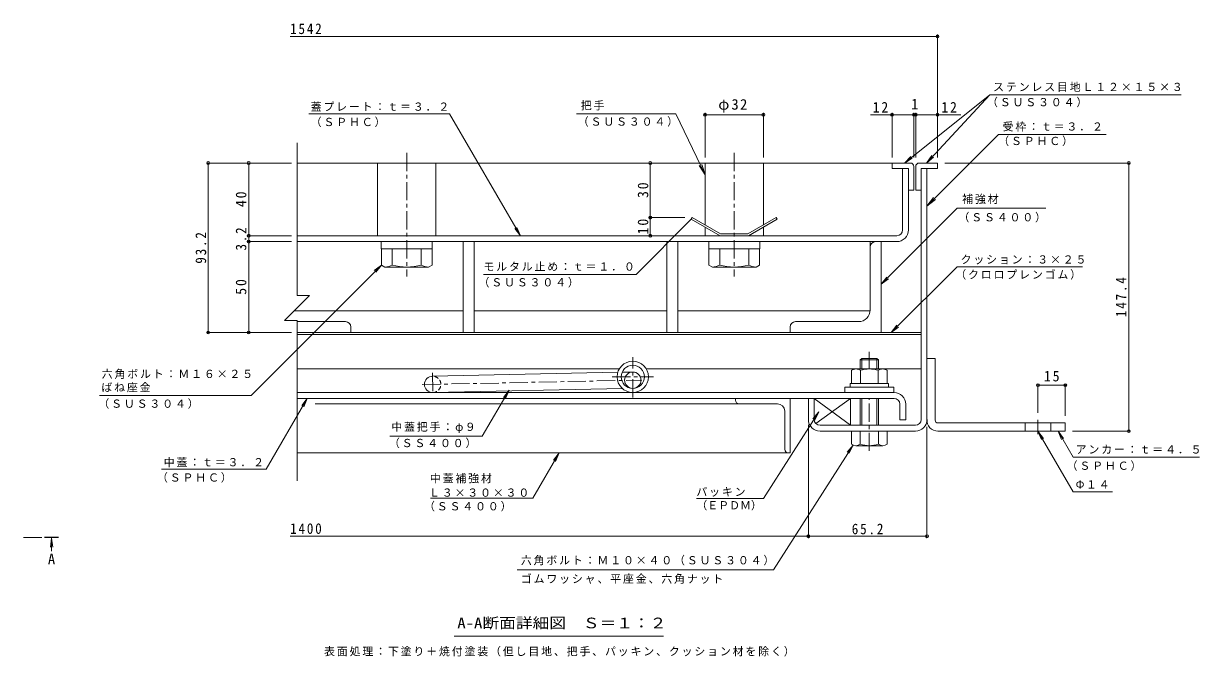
# Model space of a CAD drawing. Units: millimetres on the paper, enlarged 10 times, with parts at other scales. Extents: x -2620 to 2738, y -1962 to 1769.
# Drawn here: x -493 to 2738, y 29 to 1769 of the extents above; entities that cross this region are included whole.
import ezdxf
from ezdxf.enums import TextEntityAlignment as Align

# ---------------------------------------------------------------- set-up
doc = ezdxf.new("R2010")
doc.units = ezdxf.units.MM
doc.header["$LTSCALE"] = 10
doc.header["$PDMODE"] = 32
doc.header["$PDSIZE"] = 8
doc.linetypes.add('CHAIN1', pattern=[8, 5, -1, 1, -1])
doc.linetypes.add('DASHED1', pattern=[1.8, 1.2, -0.6])
for name, color, linetype, lineweight in [('0-2_仕上', 4, 'Continuous', 9), ('0-5_寸法', 7, 'Continuous', 9), ('D-1', 2, 'Continuous', 9), ('D-2', 3, 'Continuous', 9), ('D-3', 4, 'Continuous', 9), ('D-5', 7, 'Continuous', 9), ('D-6', 6, 'Continuous', 9), ('D-7', 5, 'Continuous', 5), ('D-8', 5, 'Continuous', 5), ('D-9', 134, 'Continuous', 5), ('D-A', 3, 'Continuous', 9), ('D-B', 6, 'Continuous', 9), ('D-C', 2, 'Continuous', 9), ('D-E', 3, 'Continuous', 9), ('D-F', 7, 'Continuous', 9)]:
    doc.layers.add(name, color=color, linetype=linetype, lineweight=lineweight)
doc.styles.add('ＭＳ ゴシック', font='')
doc.styles.get('ＭＳ ゴシック').set_extended_font_data('MS Gothic')

msp = doc.modelspace()

# ---------------------------------------------------------------- linework, layer by layer
at = {"layer": '0-2_仕上', "linetype": 'CHAIN1'}
msp.add_line((-493.28, 356.04), (-436.29, 356.04), dxfattribs=at)
at = {"layer": '0-2_仕上'}
for q in [(-419.55, 329.26), (-413.02, 329.26), (-416.29, 318.44)]:
    msp.add_line((-416.29, 354.04), q, dxfattribs=at)
msp.add_solid([(-436.29, 354.04), (-436.29, 358.04), (-396.29, 354.04), (-396.29, 358.04)], dxfattribs=at)
at = {"layer": 'D-1'}
for p, q in [((1973.63, 680.24), (1973.63, 1370.24)), ((1989.63, 1370.24), (1973.63, 1370.24)), ((1989.63, 680.24), (1989.63, 1370.24)), ((1679.63, 680.24), (1679.63, 738.24)), ((1957.63, 664.24), (1695.63, 664.24)), ((1695.63, 648.24), (1806.13, 648.24)), ((1957.63, 648.24), (1856.13, 648.24))]:
    msp.add_line(p, q, dxfattribs=at)
msp.add_lwpolyline([(1663.63, 680.24), (1663.63, 738.24), (1679.63, 738.24)], dxfattribs=at)
for centre, radius, start, end in [((1695.63, 680.24), 32, 180, 270), ((1695.63, 680.24), 16, 180, 270), ((1957.63, 680.24), 16, 270, 0), ((1957.63, 680.24), 32, 270, 0)]:
    msp.add_arc(centre, radius, start, end, dxfattribs=at)
at = {"layer": 'D-2'}
for p, q in [((1922.63, 1201.24), (1922.63, 1370.24)), ((1938.63, 1370.24), (1922.63, 1370.24)), ((1938.63, 1201.24), (1938.63, 1370.24)), ((1906.63, 1185.24), (258.63, 1185.24)), ((258.63, 1169.24), (1906.63, 1169.24))]:
    msp.add_line(p, q, dxfattribs=at)
at = {"layer": 'D-2', "linetype": 'CHAIN1'}
for p, q in [((1181.13, 740.75), (1181.13, 851.73)), ((1124.39, 797.49), (1237.87, 797.49))]:
    msp.add_line(p, q, dxfattribs=at)
at = {"layer": 'D-2'}
for radius in [43.25, 31.75]:
    msp.add_circle((1181.13, 797.49), radius, dxfattribs=at)
for radius in [32, 16]:
    msp.add_arc((1906.63, 1201.24), radius, 270, 0, dxfattribs=at)
at = {"layer": 'D-3'}
for p, q in [((1893.63, 1385.24), (258.63, 1385.24)), ((1893.63, 1385.24), (1893.63, 1370.24)), ((1943.63, 1385.24), (1893.63, 1385.24)), ((1893.63, 1370.24), (1938.63, 1370.24)), ((1938.63, 1370.24), (1938.63, 1310.24)), ((1953.63, 1375.24), (1953.63, 1310.24)), ((1958.63, 1375.24), (1958.63, 1310.24)), ((1968.63, 1385.24), (2018.63, 1385.24)), ((2018.63, 1370.24), (1973.63, 1370.24)), ((1973.63, 1310.24), (1973.63, 1370.24)), ((2018.63, 1385.24), (2018.63, 1370.24)), ((1938.63, 1310.24), (1953.63, 1310.24)), ((1973.63, 1310.24), (1958.63, 1310.24)), ((1344.44, 1235.24), (1341.94, 1230.91)), ((1341.94, 1230.91), (1421.04, 1185.24)), ((1344.44, 1235.24), (1422.38, 1190.24)), ((1575.32, 1235.24), (1497.38, 1190.24)), ((1577.82, 1230.91), (1498.72, 1185.24)), ((1575.32, 1235.24), (1577.82, 1230.91)), ((1421.04, 1185.24), (1498.72, 1185.24)), ((1497.38, 1190.24), (1422.38, 1190.24))]:
    msp.add_line(p, q, dxfattribs=at)
for centre, start, end in [((1943.63, 1375.24), 0, 90), ((1968.63, 1375.24), 90, 180)]:
    msp.add_arc(centre, 10, start, end, dxfattribs=at)
at = {"layer": 'D-5'}
for p, q in [((2162.18, 1572.64), (1927.54, 1385.24)), ((2162.18, 1572.64), (1988.66, 1385.24)), ((2162.18, 1572.64), (2688.02, 1572.64)), ((290.58, 1519.99), (677.76, 1519.99)), ((872.06, 1185.24), (677.76, 1519.99)), ((1299.47, 1519.99), (1026.21, 1519.99)), ((1299.47, 1519.99), (1379.88, 1352.9)), ((2186.03, 1463.28), (1989.63, 1266.21)), ((2186.03, 1463.28), (2482.37, 1463.28)), ((1927.54, 1385.24), (1944.88, 1403.26)), ((1927.54, 1385.24), (1948.95, 1398.16)), ((1988.66, 1385.24), (2003.11, 1405.64)), ((1988.66, 1385.24), (2007.9, 1401.21)), ((1379.88, 1352.9), (1363.45, 1378.01)), ((1379.88, 1352.9), (1370.51, 1381.4)), ((1989.63, 1266.21), (2007.85, 1290.04)), ((1989.63, 1266.21), (2013.4, 1284.51)), ((2316.13, 1260.99), (2072.57, 1260.99)), ((1341.94, 1230.91), (1190.06, 1079.04)), ((872.06, 1185.24), (856.79, 1205.04)), ((872.06, 1185.24), (862.44, 1208.32)), ((490.38, 1104.73), (470.55, 1089.51)), ((2072.57, 1100.23), (1891.58, 919.24)), ((2072.57, 1100.23), (2417.11, 1100.23)), ((771.13, 1079.04), (1190.06, 1079.04)), ((1863.63, 1052.05), (1883.46, 1067.27)), ((1891.58, 919.24), (1906.8, 939.08)), ((1891.58, 919.24), (1911.42, 934.46)), ((132.12, 746.46), (-284.87, 746.46)), ((841.14, 760.89), (825.88, 741.09)), ((841.14, 760.89), (831.52, 737.81)), ((286.41, 738.24), (276.79, 715.16)), ((1540.39, 463.12), (1692.12, 701.22)), ((1692.12, 701.22), (1676.05, 682.07)), ((1692.12, 701.22), (1681.55, 678.56)), ((2294.63, 648.24), (2304.2, 625.14)), ((2294.63, 648.24), (2309.85, 628.4)), ((2294.63, 648.24), (2391.04, 481.25)), ((2349.93, 648.24), (2391.04, 577.03)), ((2349.93, 648.24), (2359.5, 625.14)), ((2349.93, 648.24), (2365.15, 628.4)), ((906.43, 464.29), (978.37, 588.24)), ((978.37, 588.24), (963.11, 568.44)), ((978.37, 588.24), (968.75, 565.16)), ((1568.17, 267.11), (1786.58, 609.86)), ((1786.58, 609.86), (1770.51, 590.71)), ((1786.58, 609.86), (1776.02, 587.21)), ((2391.04, 577.03), (2738.48, 577.03)), ((624.76, 464.29), (906.43, 464.29)), ((1355.82, 463.12), (1540.39, 463.12)), ((2391.04, 481.25), (2499.1, 481.25)), ((863.3, 267.11), (1568.17, 267.11)), ((1265.14, 84.9), (690.14, 84.9))]:
    msp.add_line(p, q, dxfattribs=at)
for points in [[(2072.57, 1260.99), (1863.63, 1052.05), (1878.85, 1071.89)], [(132.12, 746.46), (490.38, 1104.73), (475.16, 1084.89)], [(513.75, 633.97), (767.48, 633.97), (841.14, 760.89)], [(-114.38, 543.43), (173.34, 543.43), (286.41, 738.24), (271.15, 718.44)]]:
    msp.add_lwpolyline(points, dxfattribs=at)
at = {"layer": 'D-6'}
for p, q in [((1973.63, 1279.23), (1973.63, 1264.23)), ((258.63, 919.24), (1973.63, 919.24)), ((258.63, 914.24), (1973.63, 914.24)), ((1143.75, 819.24), (258.63, 819.24)), ((630.66, 799.23), (1139.69, 809.88)), ((1152.01, 810.13), (1180.66, 810.73)), ((1218.51, 819.24), (1788.63, 819.24)), ((1873.63, 819.24), (1973.63, 819.24)), ((631.6, 754.24), (1152.43, 765.13)), ((1181.13, 765.73), (1181.6, 765.74)), ((1679.63, 738.24), (1679.63, 680.24)), ((1684.15, 669.09), (1779.63, 738.24))]:
    msp.add_line(p, q, dxfattribs=at)
at = {"layer": 'D-6', "linetype": 'CHAIN1'}
for p, q in [((630.47, 808.24), (631.72, 748.36)), ((602.61, 776.14), (1206.41, 788.77))]:
    msp.add_line(p, q, dxfattribs=at)
at = {"layer": 'D-6'}
msp.add_lwpolyline([(1695.63, 664.24), (1779.63, 664.24), (1779.63, 738.24), (1679.63, 738.24), (1779.63, 664.24)], dxfattribs=at)
msp.add_circle((1181.13, 788.24), 22.5, dxfattribs=at)
msp.add_arc((631.13, 776.74), 22.5, 90, 270, dxfattribs=at)
at = {"layer": 'D-6', "linetype": 'DASHED1'}
msp.add_arc((631.13, 776.74), 22.5, 270, 90, dxfattribs=at)
at = {"layer": 'D-7'}
for p, q in [((1810.19, 848.24), (1806.13, 844.18)), ((1856.13, 844.18), (1806.13, 844.18)), ((1806.13, 819.24), (1806.13, 844.18)), ((1852.07, 848.24), (1810.19, 848.24)), ((1810.19, 819.24), (1810.19, 848.24)), ((1852.07, 848.24), (1856.13, 844.18)), ((1852.07, 819.24), (1852.07, 848.24)), ((1856.13, 844.18), (1856.13, 820.74)), ((1856.13, 844.18), (1856.13, 819.24)), ((1806.13, 738.24), (1806.13, 664.24)), ((1810.19, 664.24), (1810.19, 738.24)), ((1852.07, 664.24), (1852.07, 738.24)), ((1856.13, 738.24), (1856.13, 664.24)), ((1880.13, 648.24), (1782.13, 648.24)), ((1782.13, 612.71), (1782.13, 648.24)), ((1806.13, 648.24), (1806.13, 612.71)), ((1856.13, 648.24), (1856.13, 612.71)), ((1880.13, 612.71), (1880.13, 648.24)), ((1868.13, 608.24), (1794.13, 608.24))]:
    msp.add_line(p, q, dxfattribs=at)
at = {"layer": 'D-7', "linetype": 'CHAIN1'}
for p, q in [((1831.13, 819.24), (1831.13, 865.9)), ((1831.13, 593.85), (1831.13, 738.24))]:
    msp.add_line(p, q, dxfattribs=at)
at = {"layer": 'D-7', "color": 2, "lineweight": 9}
for p, q in [((1782.06, 815.44), (1788.63, 819.24)), ((1782.06, 815.44), (1782.06, 779.24)), ((1873.63, 819.24), (1788.63, 819.24)), ((1806.59, 815.44), (1806.59, 779.24)), ((1855.67, 815.44), (1855.67, 779.24))]:
    msp.add_line(p, q, dxfattribs=at)
at = {"layer": 'D-7', "color": 6, "lineweight": 9}
for p, q in [((1778.63, 779.24), (1778.63, 769.24)), ((1778.63, 769.24), (1883.63, 769.24))]:
    msp.add_line(p, q, dxfattribs=at)
at = {"layer": 'D-7', "color": 134}
for p, q in [((1763.63, 769.24), (1763.63, 754.24)), ((1763.63, 769.24), (1898.63, 769.24)), ((1763.63, 754.24), (1898.63, 754.24)), ((1898.63, 769.24), (1898.63, 754.24))]:
    msp.add_line(p, q, dxfattribs=at)
at = {"layer": 'D-7', "color": 2, "lineweight": 9}
msp.add_lwpolyline([(1873.63, 819.24), (1880.21, 815.44), (1880.21, 779.24), (1782.06, 779.24)], dxfattribs=at)
at = {"layer": 'D-7', "color": 6, "lineweight": 9}
msp.add_lwpolyline([(1778.63, 779.24), (1883.63, 779.24), (1883.63, 769.24)], dxfattribs=at)
at = {"layer": 'D-7', "color": 2, "lineweight": 9}
for centre, radius, start, end in [((1796.54, 790.36), 28.97, 94.38438, 120), ((1793.56, 795.04), 24.21, 57.42749, 88.18784), ((1831.13, 738.03), 81.2, 72.41188, 107.5881), ((1868.7, 795.04), 24.21, 91.81215, 122.57249), ((1865.72, 790.36), 28.97, 59.99998, 85.6156)]:
    msp.add_arc(centre, radius, start, end, dxfattribs=at)
at = {"layer": 'D-7'}
for centre, radius, start, end in [((1794.13, 626.57), 18.33, 229.1022, 310.89809), ((1831.13, 680.32), 72.08, 249.70546, 290.29454), ((1868.13, 626.57), 18.33, 229.10191, 310.8978)]:
    msp.add_arc(centre, radius, start, end, dxfattribs=at)
at = {"layer": 'D-8'}
for p, q in [((1863.63, 1169.24), (258.63, 1169.24)), ((1863.63, 919.24), (1863.63, 1169.24)), ((258.63, 919.24), (1863.63, 919.24))]:
    msp.add_line(p, q, dxfattribs=at)
at = {"layer": 'D-9'}
for p, q in [((1863.63, 919.24), (1863.63, 1169.24)), ((490.38, 1149.24), (490.38, 1104.73)), ((519.88, 1104.73), (519.88, 1149.24)), ((599.88, 1104.73), (599.88, 1149.24)), ((629.38, 1149.24), (629.38, 1104.87)), ((1390.38, 1149.24), (1390.38, 1104.87)), ((1419.88, 1104.73), (1419.88, 1149.24)), ((1499.88, 1104.73), (1499.88, 1149.24)), ((1529.38, 1149.24), (1529.38, 1104.73)), ((1833.63, 1154.24), (1833.63, 981.74)), ((499.88, 1099.24), (490.38, 1104.73)), ((499.88, 1099.24), (619.63, 1099.24)), ((619.84, 1099.36), (629.38, 1104.87)), ((1399.92, 1099.36), (1390.38, 1104.87)), ((1519.88, 1099.24), (1400.13, 1099.24)), ((1519.88, 1099.24), (1529.38, 1104.73)), ((258.63, 949.24), (391.13, 949.24)), ((1801.13, 949.24), (1628.63, 949.24)), ((406.13, 919.24), (258.63, 919.24)), ((406.13, 934.24), (406.13, 919.24)), ((1613.63, 934.24), (1613.63, 919.24)), ((1613.63, 919.24), (1863.63, 919.24))]:
    msp.add_line(p, q, dxfattribs=at)
for centre, radius, start, end in [((1848.63, 1154.24), 15, 90, 180), ((501.17, 1133.75), 34.53, 267.86055, 302.81094), ((559.88, 1247.84), 148.6, 254.38446, 285.61554), ((618.59, 1133.75), 34.53, 237.18906, 272.13945), ((1401.17, 1133.75), 34.53, 267.86055, 302.81094), ((1459.88, 1247.84), 148.6, 254.38446, 285.61554), ((1518.59, 1133.75), 34.53, 237.18906, 272.13945), ((1801.13, 981.74), 32.5, 270, 0), ((391.13, 934.24), 15, 0, 90), ((1628.63, 934.24), 15, 90, 180)]:
    msp.add_arc(centre, radius, start, end, dxfattribs=at)
at = {"layer": 'D-A'}
for p, q in [((1899.13, 754.24), (258.63, 754.24)), ((258.63, 738.24), (1899.13, 738.24)), ((1915.13, 722.24), (1915.13, 679.24)), ((1931.13, 722.24), (1931.13, 679.24)), ((1915.13, 679.24), (1931.13, 679.24))]:
    msp.add_line(p, q, dxfattribs=at)
for radius in [32, 16]:
    msp.add_arc((1899.13, 722.24), radius, 0, 90, dxfattribs=at)
at = {"layer": 'D-B', "color": 4}
for p, q in [((258.63, 1169.24), (715.3, 1169.24)), ((715.3, 1169.24), (715.3, 979.24)), ((745.3, 979.24), (745.3, 1169.24)), ((1274.46, 1169.24), (745.3, 1169.24)), ((1274.46, 979.24), (1274.46, 1169.24)), ((1304.46, 1169.24), (1304.46, 979.24)), ((1833.63, 1169.24), (1304.46, 1169.24)), ((1833.63, 979.24), (1833.63, 1169.24)), ((251.13, 979.24), (715.3, 979.24)), ((1274.46, 979.24), (745.3, 979.24)), ((1304.46, 979.24), (1833.63, 979.24))]:
    msp.add_line(p, q, dxfattribs=at)
at = {"layer": 'D-B'}
for p, q in [((1463.63, 738.24), (308.56, 738.24)), ((1473.63, 723.24), (308.56, 723.24)), ((1463.63, 738.24), (1613.63, 738.24)), ((1463.63, 733.24), (1463.63, 738.24)), ((1473.63, 723.24), (1578.63, 723.24)), ((1613.63, 738.24), (1613.63, 588.24)), ((1598.63, 598.24), (1598.63, 703.24)), ((1608.63, 588.24), (258.63, 588.24)), ((1608.63, 588.24), (1613.63, 588.24))]:
    msp.add_line(p, q, dxfattribs=at)
for centre, radius, start, end in [((1473.63, 733.24), 10, 180, 270), ((1578.63, 703.24), 20, 0, 90), ((1608.63, 598.24), 10, 180, 270)]:
    msp.add_arc(centre, radius, start, end, dxfattribs=at)
at = {"layer": 'D-C', "linetype": 'CHAIN1'}
for p, q in [((559.88, 1412.92), (559.88, 1073.61)), ((1459.88, 1412.92), (1459.88, 1073.61))]:
    msp.add_line(p, q, dxfattribs=at)
at = {"layer": 'D-C'}
for p, q in [((639.88, 1385.24), (479.88, 1385.24)), ((479.88, 1185.24), (479.88, 1385.24)), ((639.88, 1185.24), (639.88, 1385.24)), ((1379.88, 1385.24), (1539.88, 1385.24)), ((1379.88, 1214.78), (1379.88, 1385.24)), ((1539.88, 1214.78), (1539.88, 1385.24)), ((1379.88, 1185.24), (1379.88, 1209)), ((1539.88, 1185.24), (1539.88, 1209.01)), ((479.88, 1185.24), (639.88, 1185.24)), ((715.3, 1169.24), (745.3, 1169.24)), ((745.3, 1169.24), (745.3, 919.24)), ((1304.46, 1169.24), (1274.46, 1169.24)), ((1274.46, 1169.24), (1274.46, 919.24)), ((1539.88, 1185.24), (1379.88, 1185.24))]:
    msp.add_line(p, q, dxfattribs=at)
at = {"layer": 'D-C', "color": 134, "lineweight": 5}
for p, q in [((629.88, 1169.24), (489.88, 1169.24)), ((489.88, 1169.24), (489.88, 1149.24)), ((1389.88, 1169.24), (1529.88, 1169.24)), ((1529.88, 1169.24), (1529.88, 1149.24))]:
    msp.add_line(p, q, dxfattribs=at)
for points in [[(629.88, 1169.24), (629.88, 1149.24), (489.88, 1149.24)], [(1389.88, 1169.24), (1389.88, 1149.24), (1529.88, 1149.24)]]:
    msp.add_lwpolyline(points, dxfattribs=at)
at = {"layer": 'D-C'}
for points in [[(745.3, 919.24), (715.3, 919.24), (715.3, 1169.24)], [(1274.46, 919.24), (1304.46, 919.24), (1304.46, 1169.24)]]:
    msp.add_lwpolyline(points, dxfattribs=at)
at = {"layer": 'D-E'}
for p, q in [((1989.63, 848.24), (1989.63, 680.24)), ((1989.63, 848.24), (2012.13, 848.24)), ((2012.13, 678.24), (2012.13, 848.24)), ((2019.63, 670.74), (2369.63, 670.74)), ((2369.63, 648.24), (2019.63, 648.24)), ((2259.63, 648.24), (2259.63, 670.74)), ((2329.63, 648.24), (2329.63, 670.74)), ((2369.63, 670.74), (2369.63, 648.24))]:
    msp.add_line(p, q, dxfattribs=at)
at = {"layer": 'D-E', "linetype": 'CHAIN1'}
msp.add_line((2294.63, 639.5), (2294.63, 678.95), dxfattribs=at)
at = {"layer": 'D-E'}
for radius, start in [(30, 176.17647), (7.5, 180.00027)]:
    msp.add_arc((2019.63, 678.24), radius, start, 270, dxfattribs=at)
at = {"layer": 'D-F'}
for p, q in [((2018.63, 1733.22), (239.34, 1733.22)), ((2018.63, 1400.24), (2018.63, 1738.22)), ((1379.88, 1400.24), (1379.88, 1522.86)), ((1539.88, 1400.24), (1539.88, 1522.86)), ((1893.63, 1400.24), (1893.63, 1522.86)), ((1953.63, 1400.24), (1953.63, 1522.86)), ((1958.63, 1400.24), (1958.63, 1522.86)), ((1379.88, 1517.86), (1539.88, 1517.86)), ((1834.07, 1517.86), (1953.63, 1517.86)), ((1953.63, 1517.86), (1958.63, 1517.86)), ((1958.63, 1517.86), (2082.98, 1517.86)), ((258.63, 1441), (258.63, 1021.15)), ((243.63, 1385.24), (11.08, 1385.24)), ((14.08, 919.24), (14.08, 1385.24)), ((125.52, 1185.24), (125.52, 1385.24)), ((1229.17, 1235.24), (1229.17, 1385.24)), ((2547.26, 1385.24), (2038.63, 1385.24)), ((2544.26, 648.24), (2544.26, 1385.24)), ((1226.17, 1235.24), (1324.44, 1235.24)), ((1229.17, 1185.24), (1229.17, 1235.24)), ((243.63, 1185.24), (120.52, 1185.24)), ((243.63, 1169.24), (120.52, 1169.24)), ((125.52, 1169.24), (125.52, 1185.24)), ((125.52, 919.24), (125.52, 1169.24)), ((258.63, 952.33), (224.22, 952.33)), ((258.63, 952.33), (258.63, 511.7)), ((11.08, 919.24), (243.63, 919.24)), ((2294.63, 777.49), (2294.63, 698.95)), ((2369.63, 777.49), (2369.63, 690.74)), ((2294.63, 774.49), (2369.63, 774.49)), ((1663.63, 665.24), (1663.63, 354.34)), ((1989.63, 356.34), (1989.63, 660.24)), ((2547.26, 648.24), (2389.63, 648.24)), ((1663.63, 359.34), (239.34, 359.34)), ((1663.63, 359.34), (1989.63, 359.34))]:
    msp.add_line(p, q, dxfattribs=at)
msp.add_lwpolyline([(258.63, 1021.15), (293.04, 1021.15), (224.22, 952.33)], dxfattribs=at)
for p in [(2018.63, 1733.22), (1379.88, 1517.86), (1539.88, 1517.86), (1893.63, 1517.86), (1953.63, 1517.86), (1958.63, 1517.86), (2018.63, 1517.86), (14.08, 1385.24), (125.52, 1385.24), (1229.17, 1385.24), (2544.26, 1385.24), (1229.17, 1235.24), (125.52, 1185.24), (125.52, 1169.24), (1229.17, 1185.24), (14.08, 919.24), (125.52, 919.24), (2294.63, 774.49), (2369.63, 774.49), (2544.26, 648.24), (1663.63, 359.34), (1989.63, 359.34)]:
    msp.add_point(p, dxfattribs=at)

# ---------------------------------------------------------------- texts
at = {"layer": '0-5_寸法', "color": 2, "style": 'ＭＳ ゴシック'}
msp.add_text('A', height=29.33, dxfattribs=at).set_placement((-426.29, 273.34), align=Align.BOTTOM_LEFT)
at = {"layer": 'D-5', "style": 'ＭＳ ゴシック'}
msp.add_text('（ＥＰＤＭ）', height=21.99, dxfattribs=at).set_placement((1355.82, 426.55), align=Align.BOTTOM_LEFT)
at = {"layer": 'D-5', "color": 2, "style": 'ＭＳ ゴシック', "width": 1.15}
msp.add_text('A-A断面詳細図\u3000Ｓ＝１：２', height=29.33, dxfattribs=at).set_placement((698.89, 97.4), align=Align.BOTTOM_LEFT)
at = {"layer": 'D-5', "char_height": 21.99, "attachment_point": 7, "style": 'ＭＳ ゴシック'}
for s, insert in [('\\T1.17;ステンレス目地Ｌ１２×１５×３', (2171.37, 1580.81)), ('\\T1.17;蓋プレート：ｔ＝３．２', (295.91, 1527.54)), ('\\T1.17;把手', (1038.31, 1529.83)), ('\\T1.17;（ＳＵＳ３０４）', (2154.53, 1538.37)), ('\\T1.17;（ＳＰＨＣ）', (295.91, 1483.87)), ('\\T1.17;（ＳＵＳ３０４）', (1029.9, 1484.93)), ('\\T1.17;受枠：ｔ＝３．２', (2197.53, 1471.84)), ('\\T1.17;（ＳＰＨＣ）', (2185.37, 1431.69)), ('\\T1.17;補強材', (2086.33, 1272.47)), ('\\T1.17;（ＳＳ４００）', (2076.13, 1221.95)), ('\\T1.17;クッション：３×２５', (2082.12, 1106.56)), ('\\T1.17;モルタル止め：ｔ＝１．０', (770.73, 1088.04)), ('\\T1.17;（ＳＵＳ３０４）', (757.17, 1043.13)), ('\\T1.17;（クロロプレンゴム）', (2067.31, 1064.46)), ('\\T1.17;六角ボルト：Ｍ１６×２５', (-278.34, 791.82)), ('\\T1.17;ばね座金', (-279.39, 755.1)), ('\\T1.17;（ＳＵＳ３０４）', (-287.65, 709.54)), ('\\T1.17;中蓋把手：φ９', (517.47, 642.86)), ('\\T1.17;（ＳＳ４００）', (510.82, 601.32)), ('\\T1.17;アンカー：ｔ＝４．５', (2398.35, 585.55)), ('\\T1.17;中蓋：ｔ＝３．２', (-107.95, 549.12)), ('\\T1.17;（ＳＰＨＣ）', (2373.37, 538.95)), ('\\T1.17;（ＳＰＨＣ）', (-126.62, 506.56)), ('\\T1.17;中蓋補強材', (623.48, 504.79)), ('\\T1.17;Ｌ３×３０×３０', (621.13, 467.6)), ('\\T1.17;パッキン', (1355.82, 467.94)), ('\\T1.17;Φ１４', (2398.35, 489.77)), ('\\T1.17;（ＳＳ４００）', (607.29, 427.46)), ('\\T1.17;六角ボルト：Ｍ１０×４０（ＳＵＳ３０４）', (873.44, 279.13)), ('\\T1.17;ゴムワッシャ、平座金、六角ナット', (873.44, 228.3)), ('\\T1.17;表面処理：下塗り＋焼付塗装（但し目地、把手、パッキン、クッション材を除く）', (332.64, 28.77))]:
    msp.add_mtext(s, dxfattribs=dict(at, insert=insert))
at = {"layer": 'D-F', "color": 2, "style": 'ＭＳ ゴシック'}
msp.add_text('1', height=29.33, dxfattribs=at).set_placement((1946.13, 1523.86), align=Align.BOTTOM_LEFT)
at = {"layer": 'D-F', "color": 2, "char_height": 29.33, "attachment_point": 7, "style": 'ＭＳ ゴシック'}
for s, insert in [('\\T1.28;\\W0.9;1542', (239.34, 1739.22)), ('\\T1.19;φ32', (1416.13, 1523.86)), ('\\T1.27;\\W0.95;12', (1840.17, 1523.86)), ('\\T1.27;\\W0.95;12', (2028.91, 1523.86)), ('\\T1.27;\\W0.95;15', (2310.88, 784.49)), ('\\T1.28;\\W0.9;1400', (239.34, 365.34)), ('\\T1.28;\\W0.9;65.2', (1782.88, 364.34))]:
    msp.add_mtext(s, dxfattribs=dict(at, insert=insert))
at = {"layer": 'D-F', "color": 2, "char_height": 29.33, "attachment_point": 7, "rotation": 90, "style": 'ＭＳ ゴシック'}
for s, insert in [('\\T1.27;\\W0.95;30', (1224.17, 1288.99)), ('\\T1.27;\\W0.95;40', (119.52, 1263.99)), ('\\T1.27;\\W0.95;10', (1224.17, 1188.99)), ('\\T1.27;\\W0.9;3.2', (119.52, 1144.74)), ('\\T1.28;\\W0.9;93.2', (9.08, 1108.49)), ('\\T1.28;\\W0.9;147.4', (2538.26, 961.74)), ('\\T1.27;\\W0.95;50', (119.52, 1022.99))]:
    msp.add_mtext(s, dxfattribs=dict(at, insert=insert))

doc.saveas('drawing.dxf')
